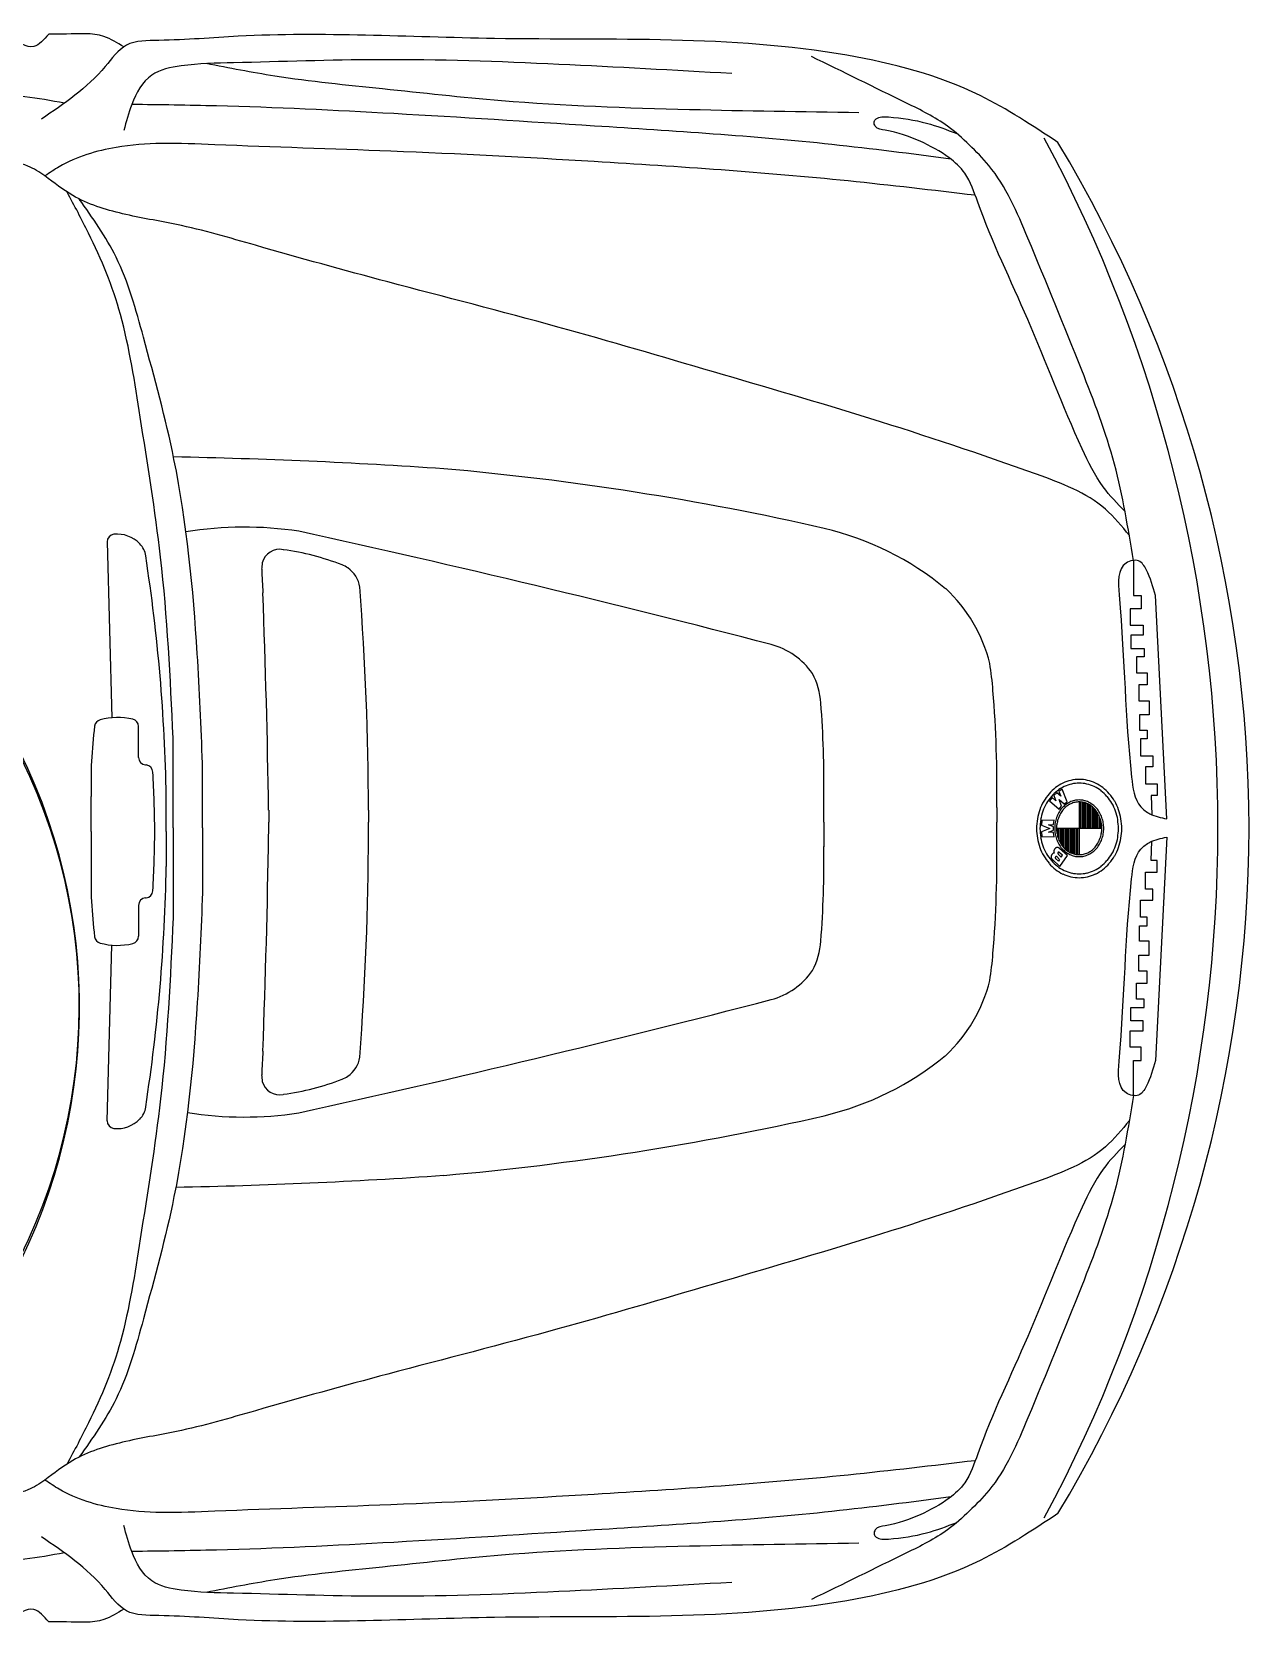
# Model space of a CAD drawing. Header units: millimetres. Extents: x -3222 to 0, y -751 to 751.
# Drawn here: x -978 to 0, y -639 to 639 of the extents above; entities that cross this region are included whole.
import ezdxf

# ---------------------------------------------------------------- set-up
doc = ezdxf.new("R2010")
doc.units = ezdxf.units.MM
doc.layers.add('ceco.net 205', color=7, linetype='Continuous')

msp = doc.modelspace()

# ---------------------------------------------------------------- linework, layer by layer
at = {"layer": 'ceco.net 205'}
for p, q in [((-917.1, 229.6), (-913.5, 88.5)), ((-66.2, 7.4), (-75.3, 186.7)), ((-891.9, 56.7), (-891.9, 81.5)), ((-864.1, 0), (-864.1, 72)), ((-840.6, 0), (-840.6, 51.8)), ((-886.4, 50.7), (-885.9, 50.6)), ((-154.5, 28.3), (-156.9, 26.1)), ((-156.9, 26.1), (-155.2, 21.9)), ((-151.3, 25.5), (-154.5, 28.3)), ((-150.2, 31.2), (-152.9, 29.4)), ((-152.9, 29.4), (-151.3, 25.5)), ((-146.1, 21), (-150.2, 31.2)), ((-929.9, -2.7), (-929.9, 25.4)), ((-869.7, -2.7), (-869.7, 25.4)), ((-787.4, 14.4), (-787.4, 4.8)), ((-707.2, 14.4), (-707.2, 4.8)), ((-341.6, 4.8), (-341.6, 24.5)), ((-202.7, 16.5), (-202.7, 4.8)), ((-158.1, 24.5), (-160.3, 21.9)), ((-160.3, 21.9), (-152.6, 15.1)), ((-155.2, 21.9), (-158.1, 24.5)), ((-150.6, 17.6), (-152.6, 22.8)), ((-152.6, 22.8), (-148.7, 19.3)), ((-152.6, 15.1), (-150.6, 17.6)), ((-148.7, 19.3), (-146.1, 21)), ((-136.5, 20.9), (-136.5, -21.4)), ((-135.4, -0.2), (-135.4, 20.9)), ((-134.2, -0.2), (-134.2, 20.8)), ((-133.1, -0.2), (-133.1, 20.6)), ((-131.9, -0.2), (-131.9, 20.3)), ((-130.8, -0.2), (-130.8, 19.9)), ((-129.7, -0.2), (-129.7, 19.4)), ((-128.5, -0.2), (-128.5, 18.8)), ((-127.4, -0.2), (-127.4, 18.1)), ((-126.2, -0.2), (-126.2, 17.2)), ((-125.1, -0.2), (-125.1, 16.2)), ((-124, -0.2), (-124, 15.1)), ((-122.8, -0.2), (-122.8, 13.7)), ((-864.1, 0), (-864.1, -72)), ((-840.6, 0), (-840.6, -51.8)), ((-787.4, -4.8), (-787.4, 4.8)), ((-707.2, -4.8), (-707.2, 4.8)), ((-341.6, 4.8), (-341.6, -15)), ((-202.7, -7), (-202.7, 4.8)), ((-166.5, 5.9), (-166.9, 2.2)), ((-166.9, 2.2), (-160.2, -0.4)), ((-156.7, 6.3), (-166.5, 5.9)), ((-161.1, 2.5), (-157.2, 2.7)), ((-157.1, 0.9), (-161.1, 2.5)), ((-157.2, 2.7), (-156.7, 6.3)), ((-157.1, -1.7), (-157.1, 0.9)), ((-121.7, -0.2), (-121.7, 11.9)), ((-120.5, -0.2), (-120.5, 9.9)), ((-119.4, -0.2), (-119.4, 7)), ((-929.9, -2.7), (-929.9, -30.8)), ((-869.7, -2.7), (-869.7, -30.8)), ((-160.2, -0.4), (-166.9, -3.1)), ((-166.9, -3.1), (-166.5, -6.8)), ((-166.5, -6.8), (-156.7, -7.2)), ((-161.1, -3.4), (-157.1, -1.7)), ((-157.2, -3.6), (-161.1, -3.4)), ((-156.7, -7.2), (-157.2, -3.6)), ((-118.3, -0.3), (-154.7, -0.3)), ((-153.6, -7.4), (-153.6, -0.2)), ((-152.5, -10.3), (-152.5, -0.2)), ((-151.3, -12.5), (-151.3, -0.2)), ((-150.2, -14.2), (-150.2, -0.2)), ((-149, -15.6), (-149, -0.2)), ((-147.9, -16.7), (-147.9, -0.2)), ((-146.8, -17.7), (-146.8, -0.2)), ((-145.6, -18.6), (-145.6, -0.2)), ((-144.5, -19.3), (-144.5, -0.2)), ((-143.3, -19.9), (-143.3, -0.2)), ((-142.2, -20.4), (-142.2, -0.2)), ((-141.1, -20.8), (-141.1, -0.2)), ((-139.9, -21.1), (-139.9, -0.2)), ((-138.8, -21.3), (-138.8, -0.2)), ((-137.6, -21.4), (-137.6, -0.2)), ((-66.2, -7.4), (-75.3, -186.7)), ((-158, -25.4), (-152.1, -31)), ((-153.1, -26.6), (-155.4, -24.4)), ((-154.5, -23), (-152.2, -25.2)), ((-153.4, -20.9), (-150.9, -23.3)), ((-152.2, -25.2), (-153.1, -26.6)), ((-149.9, -21.9), (-152.5, -19.6)), ((-146, -22.2), (-152.2, -16.4)), ((-152.1, -31), (-146, -22.2)), ((-150.9, -23.3), (-149.9, -21.9)), ((-891.9, -62.1), (-891.9, -86.9)), ((-886.4, -56.1), (-885.9, -56.1)), ((-917.1, -235.1), (-913.5, -94))]:
    msp.add_line(p, q, dxfattribs=at)
for points in [[(-93, 214.8), (-93, 186.7), (-86.7, 186.7), (-86.7, 175.9), (-95.5, 175.9), (-95.5, 162.7), (-85.2, 162.7), (-85.2, 154.9), (-95, 154.9), (-95, 144.1), (-84.2, 144.1), (-84.2, 137.3), (-90.6, 137.3), (-90.6, 124.5), (-81.8, 124.5), (-81.8, 114.8), (-88.6, 114.8), (-88.6, 102), (-80.3, 102), (-80.3, 90.8), (-88.1, 90.8), (-88.1, 78.5), (-81.8, 78.5), (-81.8, 71.7), (-87.2, 71.7), (-87.2, 58), (-77.4, 58), (-77.4, 49.2), (-83.3, 49.2), (-83.3, 35.5), (-73.9, 35.5), (-73.9, 26.2), (-73.9, 26.2), (-78.8, 26.2), (-78.2, 10.7)], [(-93, -214.8), (-93, -186.7), (-86.7, -186.7), (-86.7, -175.9), (-95.5, -175.9), (-95.5, -162.7), (-85.2, -162.7), (-85.2, -154.9), (-95, -154.9), (-95, -144.1), (-84.2, -144.1), (-84.2, -137.3), (-90.6, -137.3), (-90.6, -124.5), (-81.8, -124.5), (-81.8, -114.8), (-88.6, -114.8), (-88.6, -102), (-80.3, -102), (-80.3, -90.8), (-88.1, -90.8), (-88.1, -78.5), (-81.8, -78.5), (-81.8, -71.7), (-87.2, -71.7), (-87.2, -58), (-77.4, -58), (-77.4, -49.2), (-83.3, -49.2), (-83.3, -35.5), (-73.9, -35.5), (-73.9, -26.2), (-73.9, -26.2), (-78.8, -26.2), (-78.2, -10.7)]]:
    msp.add_lwpolyline(points, dxfattribs=at)
for centre, radius, start, end in [((-1193.8, 0.2), 1168.7, 359.9881, 28.2709), ((-1071.1, -2.4), 1071.1, 0.1297, 31.0655), ((-945.6, -4039.9), 4338.5, 86.0495, 88.9211), ((-846, -1982.2), 2279.3, 77.2073, 84.982), ((-911.1, 229.8), 6.03, 96.3627, 181.4535), ((-909, 211), 24.9, 43.5367, 96.3627), ((-807.1, -53.3), 294.8, 81.4466, 99.1302), ((-2946.5, -9708.8), 10183.8, 75.42537, 77.6203), ((-395.6, 8.6), 238.1, 50.3999, 76.8416), ((-904, 215.7), 18.1, 8.7902, 43.5367), ((-2291.5, 1.2), 1422, 0.9749, 8.7902), ((-778.6, 209.3), 14.4, 78.2565, 165.1685), ((-803.8, 16.7), 208.6, 68.8091, 82.2362), ((-756.2, 206.5), 36.9, 169.9749, 178.2179), ((9486.1, 713.8), 10291.6, 182.81869, 182.92443), ((-737.5, 188.3), 24.6, 56.2653, 68.3033), ((-736.5, 190.1), 22.5, 8.5311, 55.9559), ((-3108.1, 10.3), 2400.8, 0.097, 4.3754), ((-326.9, 102.5), 122.3, 14.0104, 47.1395), ((-8311.9, -99.4), 7525.3, 0.86615, 2.19413), ((-399.1, 90.5), 58.8, 34.7268, 75.0119), ((-447.3, 92.4), 242.2, 4.2535, 9.4326), ((-403.4, 96.1), 59.6, 3.9951, 27.8706), ((-1154.1, 33.2), 951.5, 358.9941, 4.6513), ((-1199, 35), 857.5, 359.3024, 4.368), ((-587.8, 37.2), 342.3, 172.5076, 181.9825), ((-921.2, 81), 6.03, 105.2233, 172.5076), ((-908.8, 35.3), 53.4, 76.8011, 105.2233), ((-898, 81.5), 6.03, 0, 76.8011), ((-1387.7, -143.3), 448.2, 327.6682, 28.1825), ((-1401.7, -143.8), 462.4, 328.4656, 26.3057), ((-885.9, 56.7), 6.03, 180, 265.2052), ((-886.4, 44.6), 6.03, 2.9536, 85.2052), ((-2044.1, -15.1), 1165.3, 0.6097, 2.9536), ((-136.5, 9.2), 29.8, 90.0203, 102.9467), ((-136.5, 9.2), 29.8, 77.0533, 89.9797), ((-131.3, 2.1), 38.8, 139.1576, 149.9974), ((-133.6, 4.1), 35.8, 127.7117, 139.166), ((-133.8, 3.7), 33, 127.7117, 139.166), ((-135.3, 6.3), 33, 115.6207, 127.7071), ((-135.4, 5.8), 30.5, 115.6207, 127.7071), ((-136.2, 8.1), 30.9, 102.9815, 115.6001), ((-136.2, 7.5), 28.5, 102.9815, 115.6001), ((-136.5, 8.5), 27.5, 90.0203, 102.9467), ((-136.5, 8.5), 27.5, 77.0533, 89.9797), ((-136.8, 7.5), 28.5, 64.3999, 77.0185), ((-136.8, 8.1), 30.9, 64.3999, 77.0185), ((-137.6, 5.8), 30.5, 52.2929, 64.3793), ((-137.7, 6.3), 33, 52.2929, 64.3793), ((-139.2, 3.7), 33, 40.834, 52.2883), ((-139.4, 4.1), 35.8, 40.834, 52.2883), ((-141.7, 2.1), 38.8, 30.0026, 40.8424), ((-126.6, -0.2), 44.1, 160.2871, 170.2534), ((-128.8, 0.6), 41.8, 149.9808, 160.308), ((-127.4, -0.2), 40.7, 160.2871, 170.2534), ((-129.4, 0.5), 38.6, 149.9808, 160.308), ((-131.7, 1.9), 35.9, 139.1576, 149.9974), ((-133.5, 1.2), 22.4, 139.1576, 149.9974), ((-133.5, 1.2), 20.8, 139.1576, 149.9974), ((-134.8, 2.4), 20.6, 127.7117, 139.166), ((-134.8, 2.4), 19.1, 127.7117, 139.166), ((-135.8, 3.6), 19, 115.6207, 127.7071), ((-135.8, 3.6), 17.5, 115.6207, 127.7071), ((-136.3, 4.7), 17.8, 102.9815, 115.6001), ((-136.3, 4.7), 16.3, 102.9815, 115.6001), ((-136.5, 5.3), 17.2, 90.0203, 102.9467), ((-136.5, 5.3), 15.6, 90.0203, 102.9467), ((-136.5, 5.3), 17.2, 77.0533, 89.9797), ((-136.5, 5.3), 15.6, 77.0533, 89.9797), ((-136.7, 4.7), 16.3, 64.3999, 77.0185), ((-136.7, 4.7), 17.8, 64.3999, 77.0185), ((-137.2, 3.6), 17.5, 52.2929, 64.3793), ((-137.2, 3.6), 19, 52.2929, 64.3793), ((-138.2, 2.4), 19.1, 40.834, 52.2883), ((-138.2, 2.4), 20.6, 40.834, 52.2883), ((-139.5, 1.2), 20.8, 30.0026, 40.8424), ((-139.5, 1.2), 22.4, 30.0026, 40.8424), ((-141.3, 1.9), 35.9, 30.0026, 40.8424), ((-143.6, 0.5), 38.6, 19.692, 30.0192), ((-144.2, 0.6), 41.8, 19.692, 30.0192), ((-145.6, -0.2), 40.7, 9.7466, 19.7129), ((-146.4, -0.2), 44.1, 9.7466, 19.7129), ((-125.4, -0.4), 45.3, 170.2305, 180.0117), ((-126.2, -0.4), 41.8, 170.2305, 180.0117), ((-1193.8, -0.2), 1168.7, 331.7291, 0.0119), ((-130.1, -0.2), 26.1, 170.2305, 180.0117), ((-130.8, -0.1), 25.4, 160.2871, 170.2534), ((-132, 0.3), 24.1, 149.9808, 160.308), ((-130.1, -0.2), 24.6, 170.2305, 180.0117), ((-130.8, -0.1), 23.8, 160.2871, 170.2534), ((-132, 0.3), 22.5, 149.9808, 160.308), ((-141, 0.3), 22.5, 19.692, 30.0192), ((-141, 0.3), 24.1, 19.692, 30.0192), ((-142.2, -0.1), 23.8, 9.7466, 19.7129), ((-142.9, -0.2), 24.6, 359.9883, 9.7695), ((-142.2, -0.1), 25.4, 9.7466, 19.7129), ((-142.9, -0.2), 26.1, 359.9883, 9.7695), ((-146.8, -0.4), 41.8, 359.9883, 9.7695), ((-147.6, -0.4), 45.3, 359.9883, 9.7695), ((-2044.1, 9.7), 1165.3, 357.0464, 359.3903), ((-8311.9, 108.9), 7525.3, 357.80587, 359.13385), ((-3108.1, -0.7), 2400.8, 355.6246, 359.903), ((-1154.1, -23.7), 951.5, 355.3487, 1.0059), ((-125.4, -0.5), 45.3, 179.9883, 189.7695), ((-126.6, -0.7), 44.1, 189.7466, 199.7129), ((-126.2, -0.5), 41.8, 179.9883, 189.7695), ((-127.4, -0.7), 40.7, 189.7466, 199.7129), ((-130.1, -0.3), 26.1, 179.9883, 189.7695), ((-130.8, -0.4), 25.4, 189.7466, 199.7129), ((-130.1, -0.3), 24.6, 179.9883, 189.7695), ((-132, -0.8), 24.1, 199.692, 210.0192), ((-130.8, -0.4), 23.8, 189.7466, 199.7129), ((-1071.1, 2.4), 1071.1, 328.9345, 359.8703), ((-132, -0.8), 22.5, 199.692, 210.0192), ((-133.5, -1.7), 20.8, 210.0026, 220.8424), ((-139.5, -1.7), 20.8, 319.1576, 329.9974), ((-141, -0.8), 22.5, 329.9808, 340.308), ((-141, -0.8), 24.1, 329.9808, 340.308), ((-142.2, -0.4), 23.8, 340.2871, 350.2534), ((-142.9, -0.3), 24.6, 350.2305, 0.0117), ((-142.2, -0.4), 25.4, 340.2871, 350.2534), ((-142.9, -0.3), 26.1, 350.2305, 0.0117), ((-145.6, -0.7), 40.7, 340.2871, 350.2534), ((-146.8, -0.5), 41.8, 350.2305, 0.0117), ((-146.4, -0.7), 44.1, 340.2871, 350.2534), ((-147.6, -0.5), 45.3, 350.2305, 0.0117), ((-1199, -25.4), 857.5, 355.632, 0.6976), ((-128.8, -1.5), 41.8, 199.692, 210.0192), ((-129.4, -1.4), 38.6, 199.692, 210.0192), ((-131.3, -2.9), 38.8, 210.0026, 220.8424), ((-131.7, -2.7), 35.9, 210.0026, 220.8424), ((-155.6, -23.1), 3.37, 164.8034, 174.885), ((-155.6, -23.1), 3.43, 174.8602, 184.8393), ((-155.6, -23.1), 3.38, 184.8145, 194.8901), ((-155.8, -23.1), 3.23, 154.4487, 164.8269), ((-155.8, -23.1), 3.24, 194.8665, 205.2331), ((-156, -23), 3.02, 143.6181, 154.4688), ((-156, -23.2), 3.03, 205.2128, 216.0471), ((-156.2, -22.8), 2.78, 132.1729, 143.6312), ((-156.2, -23.4), 2.79, 216.0337, 227.4724), ((-156.3, -22.7), 2.56, 120.049, 132.1738), ((-156.4, -22.5), 2.38, 107.2993, 120.0333), ((-156.4, -22.4), 2.27, 94.1188, 107.2665), ((-153.1, -18.9), 3.73, 168.5831, 178.6466), ((-153, -18.9), 3.75, 178.6213, 188.6572), ((-153.1, -19), 3.65, 188.6324, 198.8416), ((-153.2, -18.9), 3.61, 158.3168, 168.6076), ((-153.4, -18.8), 3.4, 147.6336, 158.3388), ((-153.6, -18.7), 3.15, 136.3748, 147.6499), ((-153.8, -18.5), 2.89, 124.4433, 136.3808), ((-154.7, -23.7), 0.97, 156.2146, 166.3474), ((-154.7, -23.7), 1.01, 166.3248, 176.1989), ((-154.7, -23.7), 1.02, 176.1753, 185.9758), ((-154.7, -23.7), 1, 185.9524, 195.8677), ((-154.8, -23.8), 0.959, 195.8455, 206.0588), ((-154.9, -23.7), 0.843, 134.5578, 145.6862), ((-154.8, -23.7), 0.912, 145.6723, 156.2344), ((-154.8, -23.8), 0.897, 206.04, 216.7165), ((-154.9, -23.8), 0.828, 216.7043, 227.9699), ((-153.9, -18.3), 2.67, 111.8457, 124.4338), ((-154.9, -23.6), 0.775, 122.7937, 134.5615), ((-154.9, -23.6), 0.719, 110.4033, 122.7826), ((-154.9, -23.5), 0.681, 97.5403, 110.3758), ((-154.9, -23.5), 0.666, 84.4801, 97.5011), ((-154, -18.2), 2.51, 98.728, 111.8182), ((-155, -23.5), 0.677, 71.5566, 84.44), ((-155, -23.6), 0.712, 59.065, 71.5268), ((-155, -23.6), 0.766, 47.1858, 59.0513), ((-154, -18.1), 2.45, 85.3736, 98.6869), ((-154, -18.2), 2.49, 72.138, 85.3304), ((-152.7, -20.2), 0.97, 156.091, 166.2145), ((-152.7, -20.3), 1.01, 166.192, 176.055), ((-152.7, -20.3), 1.02, 176.0316, 185.8184), ((-152.7, -20.3), 1, 185.795, 195.6935), ((-152.8, -20.3), 0.96, 195.6714, 205.8638), ((-152.8, -20.2), 0.911, 145.5572, 156.1107), ((-152.8, -20.3), 0.899, 205.845, 216.4966), ((-152.9, -20.2), 0.843, 134.4516, 145.571), ((-152.9, -20.3), 0.829, 216.4843, 227.7215), ((-152.9, -20.1), 0.775, 122.6978, 134.4552), ((-152.9, -20.1), 0.718, 110.3201, 122.6866), ((-154, -18.3), 2.61, 59.3421, 72.1055), ((-152.9, -20), 0.681, 97.4725, 110.2926), ((-152.9, -20), 0.666, 84.43, 97.4335), ((-133.5, -1.7), 22.4, 210.0026, 220.8424), ((-152.9, -20), 0.677, 71.525, 84.3901), ((-154.1, -18.5), 2.81, 47.1843, 59.3271), ((-153, -20.1), 0.712, 59.0514, 71.4954), ((-153, -20.1), 0.766, 47.1887, 59.0378), ((-134.8, -2.9), 20.6, 220.834, 232.2883), ((-134.8, -2.9), 19.1, 220.834, 232.2883), ((-135.8, -4.1), 19, 232.2929, 244.3793), ((-135.8, -4.1), 17.5, 232.2929, 244.3793), ((-136.3, -5.2), 17.8, 244.3999, 257.0185), ((-136.3, -5.2), 16.3, 244.3999, 257.0185), ((-136.5, -5.8), 17.2, 257.0533, 269.9797), ((-136.5, -5.8), 15.6, 257.0533, 269.9797), ((-136.5, -5.8), 15.6, 270.0203, 282.9467), ((-136.5, -5.8), 17.2, 270.0203, 282.9467), ((-136.7, -5.2), 16.3, 282.9815, 295.6001), ((-136.7, -5.2), 17.8, 282.9815, 295.6001), ((-137.2, -4.1), 17.5, 295.6207, 307.7071), ((-137.2, -4.1), 19, 295.6207, 307.7071), ((-138.2, -2.9), 19.1, 307.7117, 319.166), ((-138.2, -2.9), 20.6, 307.7117, 319.166), ((-139.5, -1.7), 22.4, 319.1576, 329.9974), ((-141.3, -2.7), 35.9, 319.1576, 329.9974), ((-141.7, -2.9), 38.8, 319.1576, 329.9974), ((-143.6, -1.4), 38.6, 329.9808, 340.308), ((-144.2, -1.5), 41.8, 329.9808, 340.308), ((-587.8, -42.6), 342.3, 178.0175, 187.4924), ((-2291.5, -6.6), 1422, 351.2098, 359.0251), ((-133.6, -5), 35.8, 220.834, 232.2883), ((-133.8, -4.6), 33, 220.834, 232.2883), ((-135.3, -7.2), 33, 232.2929, 244.3793), ((-135.4, -6.6), 30.5, 232.2929, 244.3793), ((-136.2, -9), 30.9, 244.3999, 257.0185), ((-136.2, -8.4), 28.5, 244.3999, 257.0185), ((-136.5, -9.3), 27.5, 257.0533, 269.9797), ((-136.5, -9.3), 27.5, 270.0203, 282.9467), ((-136.8, -8.4), 28.5, 282.9815, 295.6001), ((-136.8, -9), 30.9, 282.9815, 295.6001), ((-137.6, -6.6), 30.5, 295.6207, 307.7071), ((-137.7, -7.2), 33, 295.6207, 307.7071), ((-139.2, -4.6), 33, 307.7117, 319.166), ((-139.4, -5), 35.8, 307.7117, 319.166), ((-886.4, -50.1), 6.03, 274.7948, 357.0464), ((-136.5, -10.1), 29.8, 257.0533, 269.9797), ((-136.5, -10.1), 29.8, 270.0203, 282.9467), ((-885.9, -62.1), 6.03, 94.7948, 180), ((-921.2, -86.5), 6.03, 187.4924, 254.7767), ((-898, -86.9), 6.03, 283.1989, 0), ((-908.8, -40.8), 53.4, 254.7767, 283.1989), ((-403.4, -86.6), 59.6, 332.1294, 356.0049), ((-447.3, -82.8), 242.2, 350.5674, 355.7465), ((-399.1, -81), 58.8, 284.9881, 325.2732), ((-326.9, -92.9), 122.3, 312.8605, 345.9896), ((-2946.5, 9718.4), 10183.8, 282.3797, 284.57463), ((9486.1, -704.2), 10291.6, 177.07557, 177.18131), ((-736.5, -180.6), 22.5, 304.0441, 351.4689), ((-395.6, 0.9), 238.1, 283.1584, 309.6001), ((-756.2, -197), 36.9, 181.7821, 190.0251), ((-778.6, -199.7), 14.4, 194.8315, 281.7435), ((-803.8, -7.1), 208.6, 277.7638, 291.1909), ((-737.5, -178.8), 24.6, 291.6967, 303.7347), ((-904, -221.2), 18.1, 316.4633, 351.2098), ((-807.1, 62.8), 294.8, 261.1046, 278.5534), ((-911.1, -235.2), 6.03, 178.5465, 263.6373), ((-909, -216.4), 24.9, 263.6373, 316.4633), ((-846, 1991.7), 2279.3, 275.018, 282.7927), ((-945.6, 4049.4), 4338.5, 271.1041, 273.9505)]:
    msp.add_arc(centre, radius, start, end, dxfattribs=at)
for points, knots in [([(-964, 637.3), (-967.9, 632.8), (-977, 622.2), (-988.8, 630.9), (-995.6, 636)], [0, 0, 0, 0, 15.730275, 37.06955, 37.06955, 37.06955, 37.06955]), ([(-153.6, 550.3), (-174, 563.8), (-225.5, 598), (-379.3, 638.2), (-579.4, 629), (-766.2, 640.4), (-861.8, 631.8), (-903, 632.4), (-926.9, 598.2), (-951.7, 581.4), (-969.9, 569.1)], [0, 0, 0, 0, 72.957825, 184.656756, 467.999445, 673.760074, 737.619142, 763.985814, 788.120218, 854.481062, 854.481062, 854.481062, 854.481062]), ([(-903.8, 627), (-909, 630.2), (-922.8, 639), (-944.6, 637.1), (-959.3, 637.3), (-964, 637.3)], [0, 0, 0, 0, 17.921579, 48.207501, 62.309671, 62.309671, 62.309671, 62.309671]), ([(-415.6, 605.6), (-461.8, 608.2), (-556.3, 613.6), (-689.5, 618.3), (-791.4, 614.6), (-851.5, 613.6), (-884.6, 607), (-897.7, 582.9), (-901.9, 566.9), (-903.7, 559.9)], [0, 0, 0, 0, 138.926527, 283.895169, 400.353798, 442.540316, 467.218613, 495.721558, 517.588056, 517.588056, 517.588056, 517.588056]), ([(-313.4, 574.2), (-358.7, 574.8), (-454.4, 576.2), (-582.2, 580.7), (-693, 593.2), (-772.4, 600.9), (-819.2, 610), (-837.5, 613.6)], [0, 0, 0, 0, 136.018727, 287.296641, 383.209083, 470.511332, 526.314501, 526.314501, 526.314501, 526.314501]), ([(-93, 214.8), (-97.2, 240.8), (-105.6, 293.1), (-138.4, 378.6), (-171.2, 458.1), (-198.1, 522), (-224.7, 548.5), (-245.4, 567.3), (-289.5, 588.9), (-326.2, 606.9), (-351.6, 619.3)], [0, 0, 0, 0, 78.686862, 158.584721, 273.039859, 339.420703, 361.964297, 385.0641, 423.041234, 508.009947, 508.009947, 508.009947, 508.009947]), ([(-951.5, 581.8), (-962.1, 583.8), (-999.9, 590.8), (-1038.4, 588.6), (-1066.1, 587)], [0, 0, 0, 0, 32.182907, 114.989903, 114.989903, 114.989903, 114.989903]), ([(-239.6, 537), (-271.4, 541.1), (-366.5, 553.4), (-515.9, 562.8), (-680.6, 573.5), (-804.5, 579.5), (-874.7, 580.5), (-897.4, 580.8)], [0, 0, 0, 0, 96.144339, 287.47262, 448.800243, 591.378432, 659.514964, 659.514964, 659.514964, 659.514964]), ([(-99.7, 254), (-105.8, 260.4), (-120.2, 275.1), (-145.8, 327.9), (-174.9, 405.9), (-210, 477.5), (-225.5, 524.4), (-242.8, 540.7), (-265.1, 552.2), (-284.4, 559.4), (-299.9, 561.1), (-301.8, 566.8), (-298, 571.4), (-281.8, 570.3), (-260.8, 567.3), (-242.9, 560.5), (-234.8, 557.5)], [0, 0, 0, 0, 26.394881, 61.38685, 174.113181, 276.483899, 301.843331, 319.37994, 346.35573, 375.636316, 384.293104, 388.04989, 390.830898, 400.760704, 431.936537, 457.565793, 457.565793, 457.565793, 457.565793]), ([(-220, 507.9), (-254, 511.9), (-355.7, 523.9), (-512.3, 534.6), (-682, 543.6), (-797.8, 546.9), (-871.4, 550.3), (-913.9, 547.3), (-946.1, 537.5), (-963.3, 526), (-967.1, 523.5)], [0, 0, 0, 0, 102.677557, 307.208021, 470.775686, 612.377014, 655.049533, 691.599831, 739.965059, 753.528752, 753.528752, 753.528752, 753.528752]), ([(-967.1, 523.5), (-971.5, 526.5), (-981.6, 533.1), (-1008.5, 536.8), (-1045.3, 539.4), (-1110.7, 526.6), (-1191.8, 505.1), (-1284.6, 484.2), (-1362.5, 460.1), (-1416.2, 446.4), (-1458.6, 438.1), (-1507.9, 431.5), (-1604.2, 428), (-1748.8, 425), (-1951.3, 421.4), (-2167.3, 419.8), (-2401.8, 414.9), (-2585.1, 415.9), (-2720.4, 411), (-2807.4, 414.9), (-2888.5, 430.3), (-2979.9, 453.4), (-3050.3, 467.9), (-3096.9, 478), (-3120, 483.4), (-3137.6, 483.6), (-3152.4, 484.2), (-3165.3, 487.1), (-3174.1, 487), (-3179.1, 486.9)], [0, 0, 0, 0, 15.782967, 35.751578, 79.809481, 126.689107, 234.186489, 332.10443, 411.778467, 478.546835, 498.189407, 541.440752, 627.502844, 787.212957, 975.414231, 1234.956722, 1435.260575, 1679.078436, 1784.838561, 1841.131812, 1939.952076, 2031.896456, 2123.922209, 2155.382945, 2175.226891, 2194.673311, 2207.992591, 2219.574773, 2234.350741, 2234.350741, 2234.350741, 2234.350741]), ([(-96.2, 234.7), (-102.3, 242.2), (-121.5, 266), (-196.7, 293.7), (-300.7, 328.5), (-430, 365.9), (-558.4, 404), (-681.8, 435.2), (-783.6, 463.4), (-854.2, 484.1), (-904.3, 491.8), (-941.4, 503.5), (-959.9, 517.9), (-967.1, 523.5)], [0, 0, 0, 0, 28.674548, 90.811659, 231.715636, 362.760506, 492.78866, 634.072903, 744.284054, 809.909295, 854.193075, 896.883928, 924.171945, 924.171945, 924.171945, 924.171945]), ([(-864.1, 72), (-866.4, 120.6), (-870.6, 207.1), (-889.3, 320), (-900.8, 396.8), (-917, 445.7), (-932.1, 478.2), (-943.4, 499.5), (-949.2, 510.4)], [0, 0, 0, 0, 145.793218, 259.348422, 343.251984, 378.173382, 413.562624, 450.564376, 450.564376, 450.564376, 450.564376]), ([(-840.6, 51.8), (-841.7, 81.2), (-845.2, 162.8), (-856.3, 278.5), (-885.1, 383.1), (-904.9, 456.1), (-928.9, 489.8), (-939.6, 504.9)], [0.0150966, 0.0150966, 0.0150966, 0.0150966, 0.0407382, 0.0864628, 0.1158894, 0.1356581, 0.1517244, 0.1517244, 0.1517244, 0.1517244]), ([(-75.3, 186.7), (-77.2, 193.6), (-79.9, 203.4), (-88, 216.5), (-106.5, 211.9), (-99.8, 137.7), (-99.8, 85), (-92, 19.9), (-78.5, 9.9), (-70.9, 8.3), (-66.2, 7.4)], [0, 0, 0, 0, 22.045465, 31.251632, 41.364186, 67.518653, 214.177225, 239.099483, 248.367753, 262.374177, 262.374177, 262.374177, 262.374177]), ([(-75.3, -186.7), (-77.2, -193.6), (-79.9, -203.4), (-88, -216.5), (-106.5, -211.9), (-99.8, -137.7), (-99.8, -85), (-92, -19.9), (-78.5, -9.9), (-70.9, -8.3), (-66.2, -7.4)], [0, 0, 0, 0, 22.045465, 31.251632, 41.364186, 67.518653, 214.177225, 239.099483, 248.367753, 262.374177, 262.374177, 262.374177, 262.374177]), ([(-840.6, -51.8), (-841.7, -81.2), (-845.2, -162.8), (-856.3, -278.5), (-885.1, -383.1), (-904.9, -456.1), (-928.9, -489.8), (-939.6, -504.9)], [0.0150966, 0.0150966, 0.0150966, 0.0150966, 0.0407382, 0.0864628, 0.1158894, 0.1356581, 0.1517244, 0.1517244, 0.1517244, 0.1517244]), ([(-864.1, -72), (-866.4, -120.6), (-870.6, -207.1), (-889.3, -320), (-900.8, -396.8), (-917, -445.7), (-932.1, -478.2), (-943.4, -499.5), (-949.2, -510.4)], [0, 0, 0, 0, 145.793218, 259.348422, 343.251984, 378.173382, 413.562624, 450.564376, 450.564376, 450.564376, 450.564376]), ([(-93, -214.8), (-97.2, -240.8), (-105.6, -293.1), (-138.4, -378.6), (-171.2, -458.1), (-198.1, -522), (-224.7, -548.5), (-245.4, -567.3), (-289.5, -588.9), (-326.2, -606.9), (-351.6, -619.3)], [0, 0, 0, 0, 78.686862, 158.584721, 273.039859, 339.420703, 361.964297, 385.0641, 423.041234, 508.009947, 508.009947, 508.009947, 508.009947]), ([(-96.2, -234.7), (-102.3, -242.2), (-121.5, -266), (-196.7, -293.7), (-300.7, -328.5), (-430, -365.9), (-558.4, -404), (-681.8, -435.2), (-783.6, -463.4), (-854.2, -484.1), (-904.3, -491.8), (-941.4, -503.5), (-959.9, -517.9), (-967.1, -523.5)], [0, 0, 0, 0, 28.674548, 90.811659, 231.715636, 362.760506, 492.78866, 634.072903, 744.284054, 809.909295, 854.193075, 896.883928, 924.171945, 924.171945, 924.171945, 924.171945]), ([(-99.7, -254), (-105.8, -260.4), (-120.2, -275.1), (-145.8, -327.9), (-174.9, -405.9), (-210, -477.5), (-225.5, -524.4), (-242.8, -540.7), (-265.1, -552.2), (-284.4, -559.4), (-299.9, -561.1), (-301.8, -566.8), (-298, -571.4), (-281.8, -570.3), (-260.8, -567.3), (-242.9, -560.5), (-234.8, -557.5)], [0, 0, 0, 0, 26.394881, 61.38685, 174.113181, 276.483899, 301.843331, 319.37994, 346.35573, 375.636316, 384.293104, 388.04989, 390.830898, 400.760704, 431.936537, 457.565793, 457.565793, 457.565793, 457.565793]), ([(-967.1, -523.5), (-971.5, -526.5), (-981.6, -533.1), (-1008.5, -536.8), (-1045.3, -539.4), (-1110.7, -526.6), (-1191.8, -505.1), (-1284.6, -484.2), (-1362.5, -460.1), (-1416.2, -446.4), (-1458.6, -438.1), (-1507.9, -431.5), (-1604.2, -428), (-1748.8, -425), (-1951.3, -421.4), (-2167.3, -419.8), (-2401.8, -414.9), (-2585.1, -415.9), (-2720.4, -411), (-2807.4, -414.9), (-2888.5, -430.3), (-2979.9, -453.4), (-3050.3, -467.9), (-3096.9, -478), (-3120, -483.4), (-3137.6, -483.6), (-3152.4, -484.2), (-3165.3, -487.1), (-3174.1, -487), (-3179.1, -486.9)], [0, 0, 0, 0, 15.782967, 35.751578, 79.809481, 126.689107, 234.186489, 332.10443, 411.778467, 478.546835, 498.189407, 541.440752, 627.502844, 787.212957, 975.414231, 1234.956722, 1435.260575, 1679.078436, 1784.838561, 1841.131812, 1939.952076, 2031.896456, 2123.922209, 2155.382945, 2175.226891, 2194.673311, 2207.992591, 2219.574773, 2234.350741, 2234.350741, 2234.350741, 2234.350741]), ([(-220, -507.9), (-254, -511.9), (-355.7, -523.9), (-512.3, -534.6), (-682, -543.6), (-797.8, -546.9), (-871.4, -550.3), (-913.9, -547.3), (-946.1, -537.5), (-963.3, -526), (-967.1, -523.5)], [0, 0, 0, 0, 102.677557, 307.208021, 470.775686, 612.377014, 655.049533, 691.599831, 739.965059, 753.528752, 753.528752, 753.528752, 753.528752]), ([(-239.6, -537), (-271.4, -541.1), (-366.5, -553.4), (-515.9, -562.8), (-680.6, -573.5), (-804.5, -579.5), (-874.7, -580.5), (-897.4, -580.8)], [0, 0, 0, 0, 96.144339, 287.47262, 448.800243, 591.378432, 659.514964, 659.514964, 659.514964, 659.514964]), ([(-153.6, -550.3), (-174, -563.8), (-225.5, -598), (-379.3, -638.2), (-579.4, -629), (-766.2, -640.4), (-861.8, -631.8), (-903, -632.4), (-926.9, -598.2), (-951.7, -581.4), (-969.9, -569.1)], [0, 0, 0, 0, 72.957825, 184.656756, 467.999445, 673.760074, 737.619142, 763.985814, 788.120218, 854.481062, 854.481062, 854.481062, 854.481062]), ([(-415.6, -605.6), (-461.8, -608.2), (-556.3, -613.6), (-689.5, -618.3), (-791.4, -614.6), (-851.5, -613.6), (-884.6, -607), (-897.7, -582.9), (-901.9, -566.9), (-903.7, -559.9)], [0, 0, 0, 0, 138.926527, 283.895169, 400.353798, 442.540316, 467.218613, 495.721558, 517.588056, 517.588056, 517.588056, 517.588056]), ([(-313.4, -574.2), (-358.7, -574.8), (-454.4, -576.2), (-582.2, -580.7), (-693, -593.2), (-772.4, -600.9), (-819.2, -610), (-837.5, -613.6)], [0, 0, 0, 0, 136.018727, 287.296641, 383.209083, 470.511332, 526.314501, 526.314501, 526.314501, 526.314501]), ([(-951.5, -581.8), (-962.1, -583.8), (-999.9, -590.8), (-1038.4, -588.6), (-1066.1, -587)], [0, 0, 0, 0, 32.182907, 114.989903, 114.989903, 114.989903, 114.989903]), ([(-964, -637.3), (-967.9, -632.8), (-977, -622.2), (-988.8, -630.9), (-995.6, -636)], [0, 0, 0, 0, 15.730275, 37.06955, 37.06955, 37.06955, 37.06955]), ([(-903.8, -627), (-909, -630.2), (-922.8, -639), (-944.6, -637.1), (-959.3, -637.3), (-964, -637.3)], [0, 0, 0, 0, 17.921579, 48.207501, 62.309671, 62.309671, 62.309671, 62.309671])]:
    msp.add_open_spline(points, degree=3, knots=knots, dxfattribs=at)

doc.saveas('drawing.dxf')
